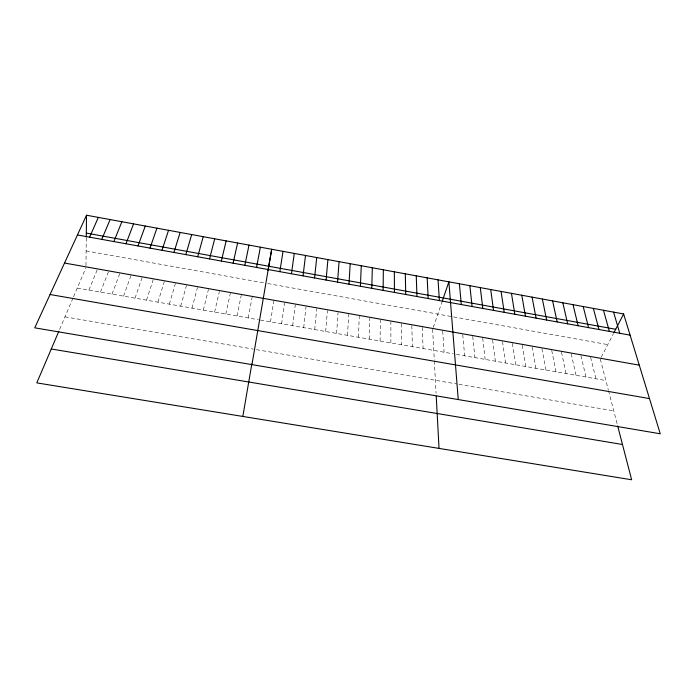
<?xml version="1.0" encoding="UTF-8"?>
<svg xmlns="http://www.w3.org/2000/svg" width="695" height="695" viewBox="0 0 695 695"><rect width="100%" height="100%" fill="white"/><g stroke="black" fill="none" stroke-linecap="round" stroke-linejoin="round"><path stroke-width="0.52" stroke-dasharray="3.48 2.61" d="M390.877 342.913L390.877 321.872M85.963 265.646L86.258 238.09M380.078 341.019L380.365 320.004M369.254 339.125L369.827 318.136M358.394 337.231L359.272 316.26M347.517 335.329L348.673 314.383M336.597 333.418L338.057 312.498M325.66 331.498L327.415 310.604M314.687 329.578L316.738 308.71M303.689 327.658L306.035 306.808M292.656 325.729L295.305 304.905M281.597 323.792L284.55 302.994M270.503 321.855L273.761 301.074M248.237 317.954L252.103 297.234M237.056 315.999L241.226 295.297M225.84 314.036L230.323 293.368M214.599 312.072L219.394 291.422M203.331 310.1L208.439 289.476M192.029 308.12L197.45 287.53M180.691 306.139L186.434 285.567M169.328 304.149L175.383 283.612M157.93 302.151L164.307 281.64M146.497 300.153L153.204 279.668M135.038 298.146L142.067 277.696M433.289 327.406L441.977 302.03M123.554 296.139L130.903 275.707M112.025 294.124L119.705 273.726M100.471 292.1L108.481 271.728M88.891 290.076L97.222 269.73M59.631 329.387L73.14 297.712M73.522 296.817L85.937 267.723M601.227 357.265L613.485 333.574M64.983 316.851L253.293 349.107M256.446 349.646L456.78 383.961M458.909 384.326L613.746 410.841M77.267 288.043L258.375 319.726M260.399 320.082L453.375 353.851M456.467 354.389L605.875 380.53M86.119 250.93L264.743 283.013M267.74 283.551L607.778 344.607M600.298 359.063L608.273 389.782M608.516 390.72L617.16 423.993M590.628 357.343L595.954 378.792M580.933 355.623L586.007 377.055M571.221 353.894L576.042 375.309M561.482 352.165L566.043 373.562M551.717 350.436L556.026 371.808M541.926 348.699L545.975 370.053M532.118 346.953L535.906 368.289M522.275 345.207L525.811 366.517M512.415 343.452L515.69 364.753M502.528 341.697L505.543 362.972M492.625 339.942L495.37 361.192M482.686 338.178L485.162 359.411M472.73 336.406L474.937 357.621M462.74 334.634L464.686 355.823M442.698 331.072L444.105 352.226M432.637 329.291L434.279 359.793M434.332 360.853L436.069 393.266M422.239 327.441L423.09 348.551M411.814 325.59L412.378 346.675M401.354 323.731L401.641 344.798"/><path stroke-width="1.04" d="M86.276 237.091L86.51 215.224L623.632 313.966L660.25 433.776L34.75 327.832L86.51 215.224M383.127 290.38L383.345 269.79M371.782 288.329L372.32 267.766M360.41 286.262L361.261 265.733M348.994 284.194L350.176 263.692M337.553 282.118L339.056 261.65M326.085 280.042L327.91 259.6M314.574 277.957L316.729 257.55M303.037 275.863L305.513 255.482M291.466 273.769L294.272 253.423M279.859 271.658L283.004 251.347M251.946 364.614L271.702 249.27L267.975 270.503M242.824 416.435L251.833 363.928M256.551 267.436L260.364 247.185M244.848 265.316L249.001 245.092M233.112 263.188L237.603 242.998M221.34 261.051L226.17 240.896M209.542 258.914L214.712 238.793M197.701 256.768L203.218 236.682M185.834 254.613L191.69 234.562M173.924 252.459L180.135 232.434M161.987 250.296L168.546 230.306M442.324 301.013L448.892 281.84L458.248 399.564M150.007 248.124L156.922 228.168M138.001 245.943L145.272 226.031M125.96 243.763L133.588 223.877M113.884 241.573L121.868 221.722M101.765 239.375L110.114 219.568M58.849 331.228L36.8 382.884L631.642 479.776L617.655 425.913M89.62 237.177L98.325 217.396M613.928 332.714L623.632 313.966M51.265 348.986L622.477 444.496M50.066 294.515L649.495 398.591M64.531 263.049L639.278 365.162M86.319 233.094L615.701 329.282M77.432 234.962L630.104 335.155M613.563 312.116L619.766 333.279M603.468 310.257L609.402 331.402M593.348 308.398L599.003 329.517M583.201 306.53L588.578 327.632M573.028 304.662L578.136 325.738M562.828 302.785L567.659 323.835M552.612 300.909L557.147 321.933M542.361 299.024L546.618 320.021M532.083 297.139L536.053 318.11M521.78 295.245L525.463 316.19M511.442 293.342L514.847 314.262M501.086 291.44L504.205 312.333M490.705 289.528L493.528 310.396M480.288 287.617L482.825 308.458M469.855 285.697L472.096 306.512M459.386 283.769L461.332 304.558M438.041 279.85L439.388 300.579M436.225 396.115L439.032 448.397M427.164 277.852L428.198 298.555M416.253 275.846L416.974 296.522M405.315 273.83L405.724 294.48M394.343 271.815L394.447 292.439"/></g></svg>
